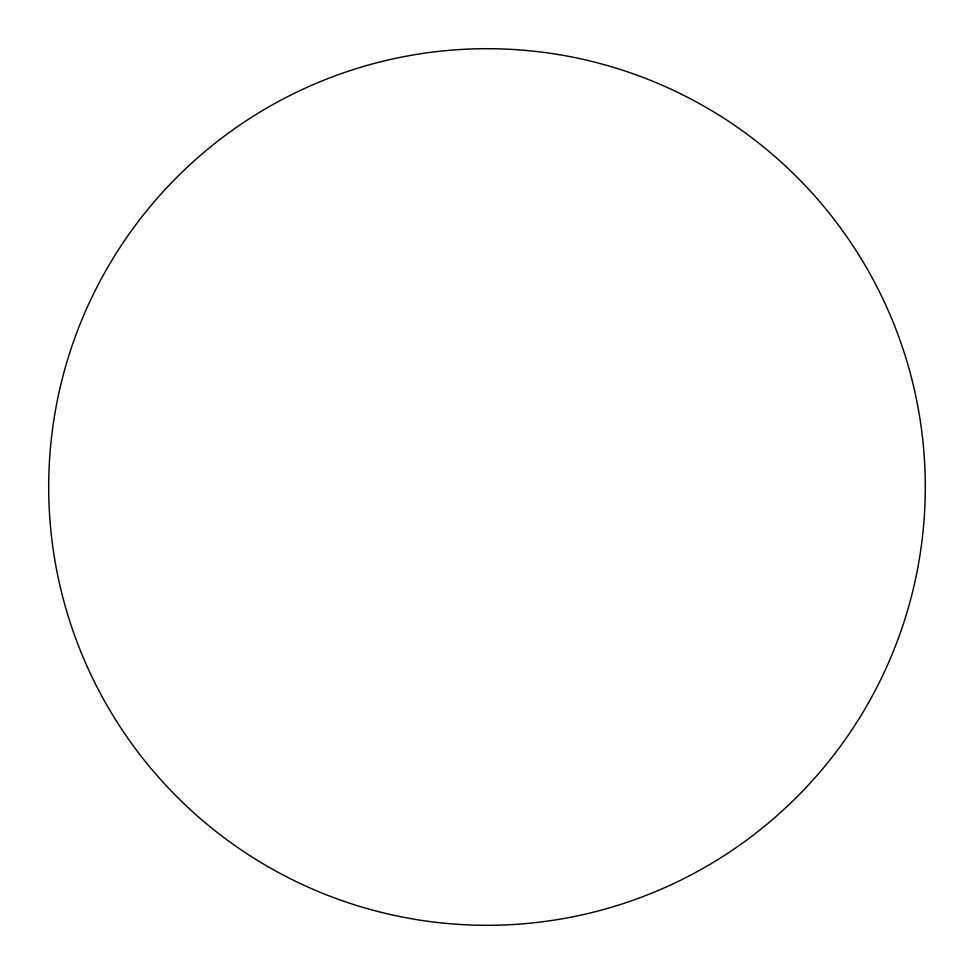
<?xml version="1.0" encoding="UTF-8"?>
<svg xmlns="http://www.w3.org/2000/svg" width="974" height="974" viewBox="0 0 974 974"><rect width="100%" height="100%" fill="white"/><g stroke="black" fill="none" stroke-linecap="round" stroke-linejoin="round"><path stroke-width="1.46" d="M267.85 866.58A438.3 438.3 0 0 0 925.3 487A438.3 438.3 0 0 0 267.85 107.42A438.3 438.3 0 0 0 267.85 866.58"/></g></svg>
